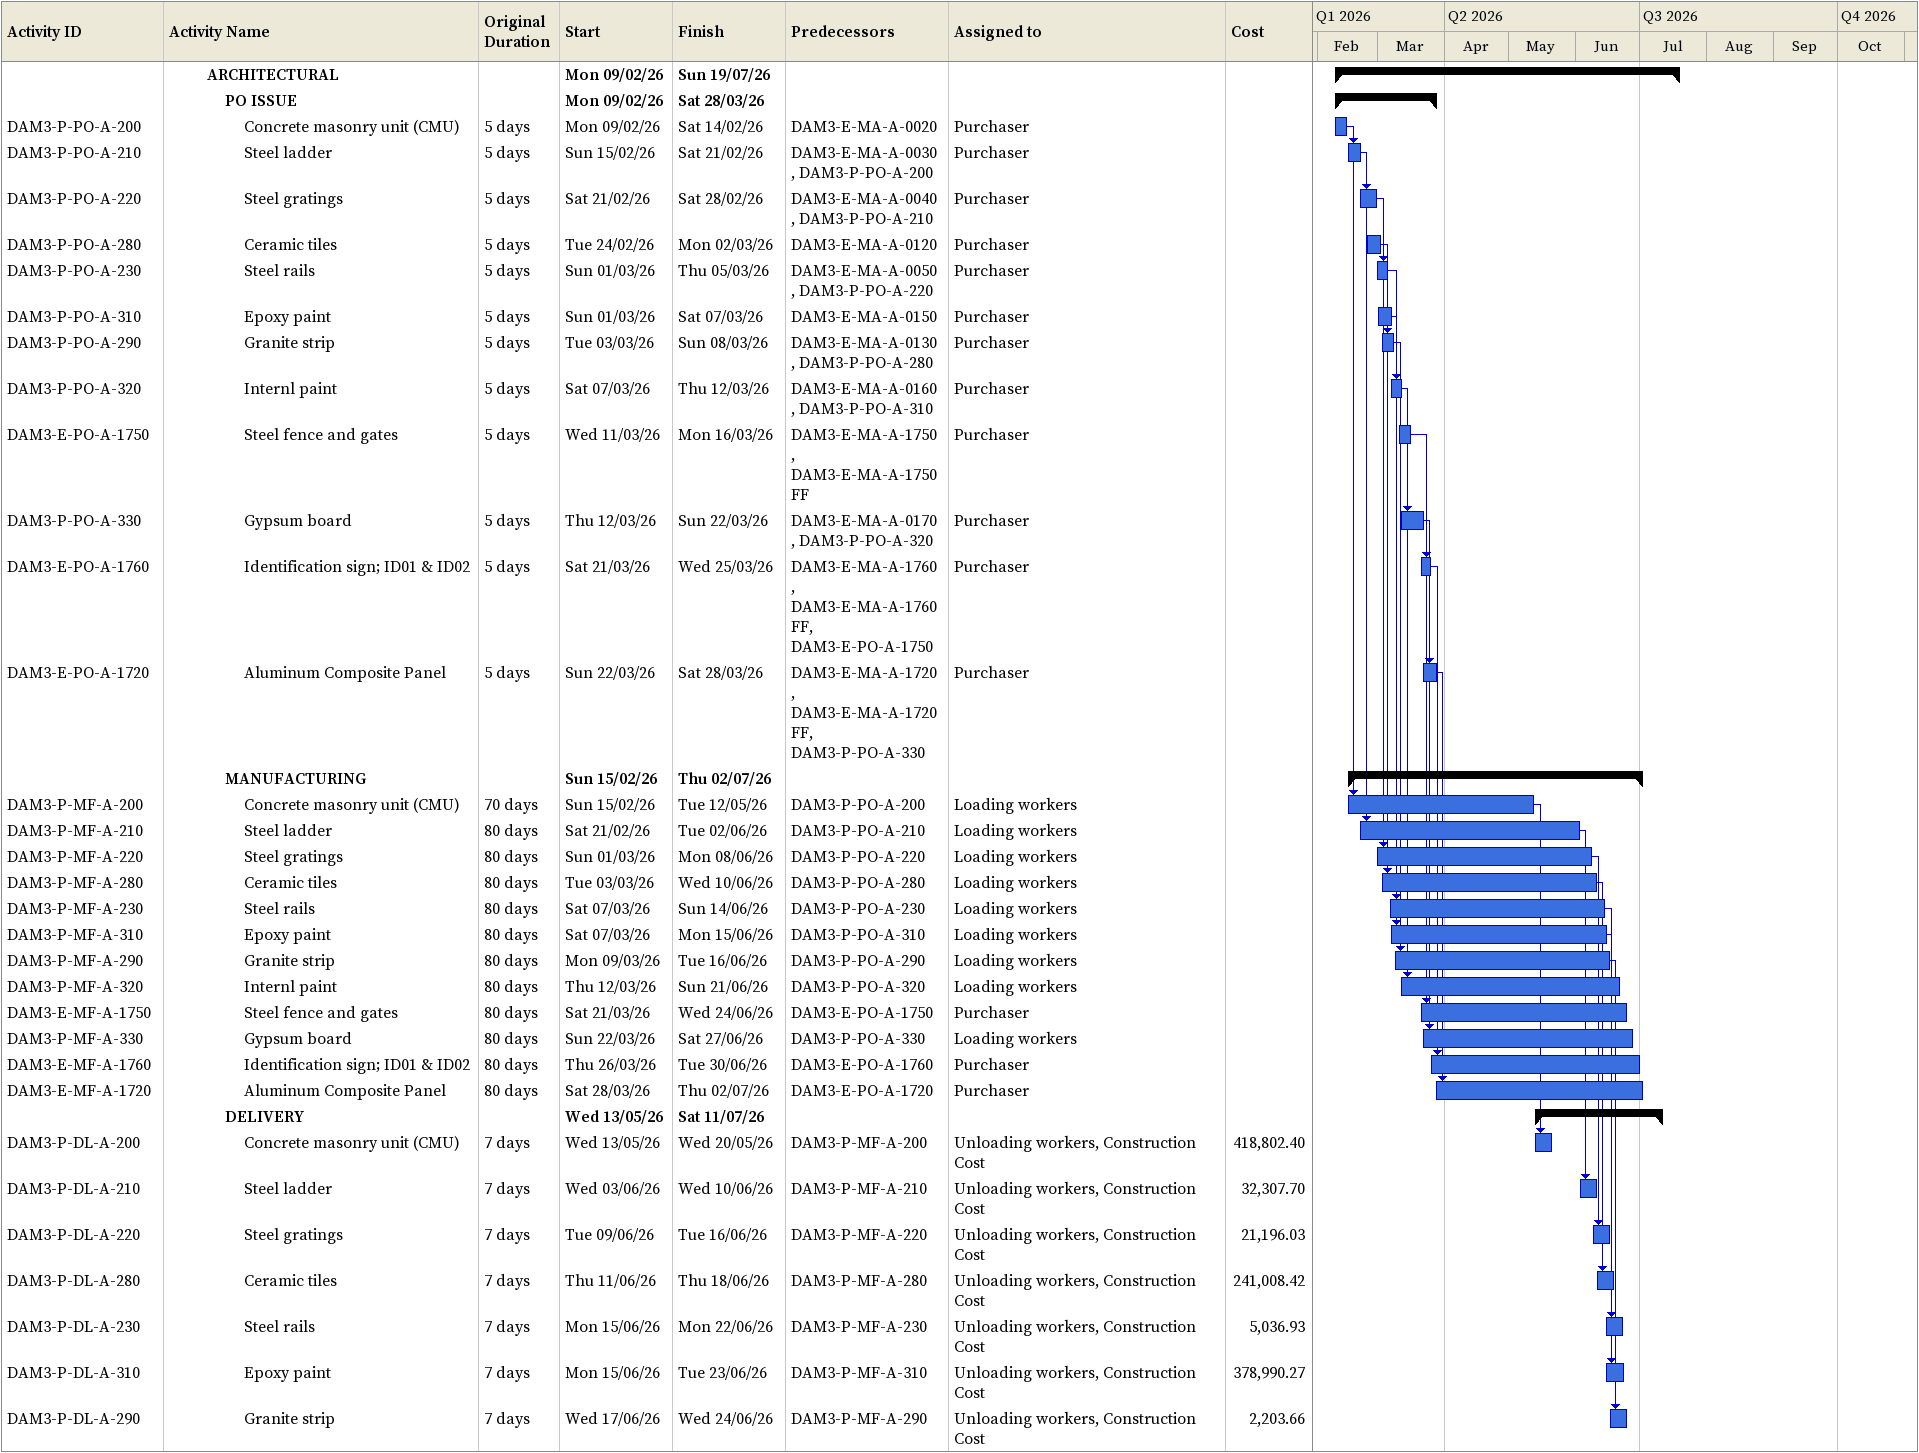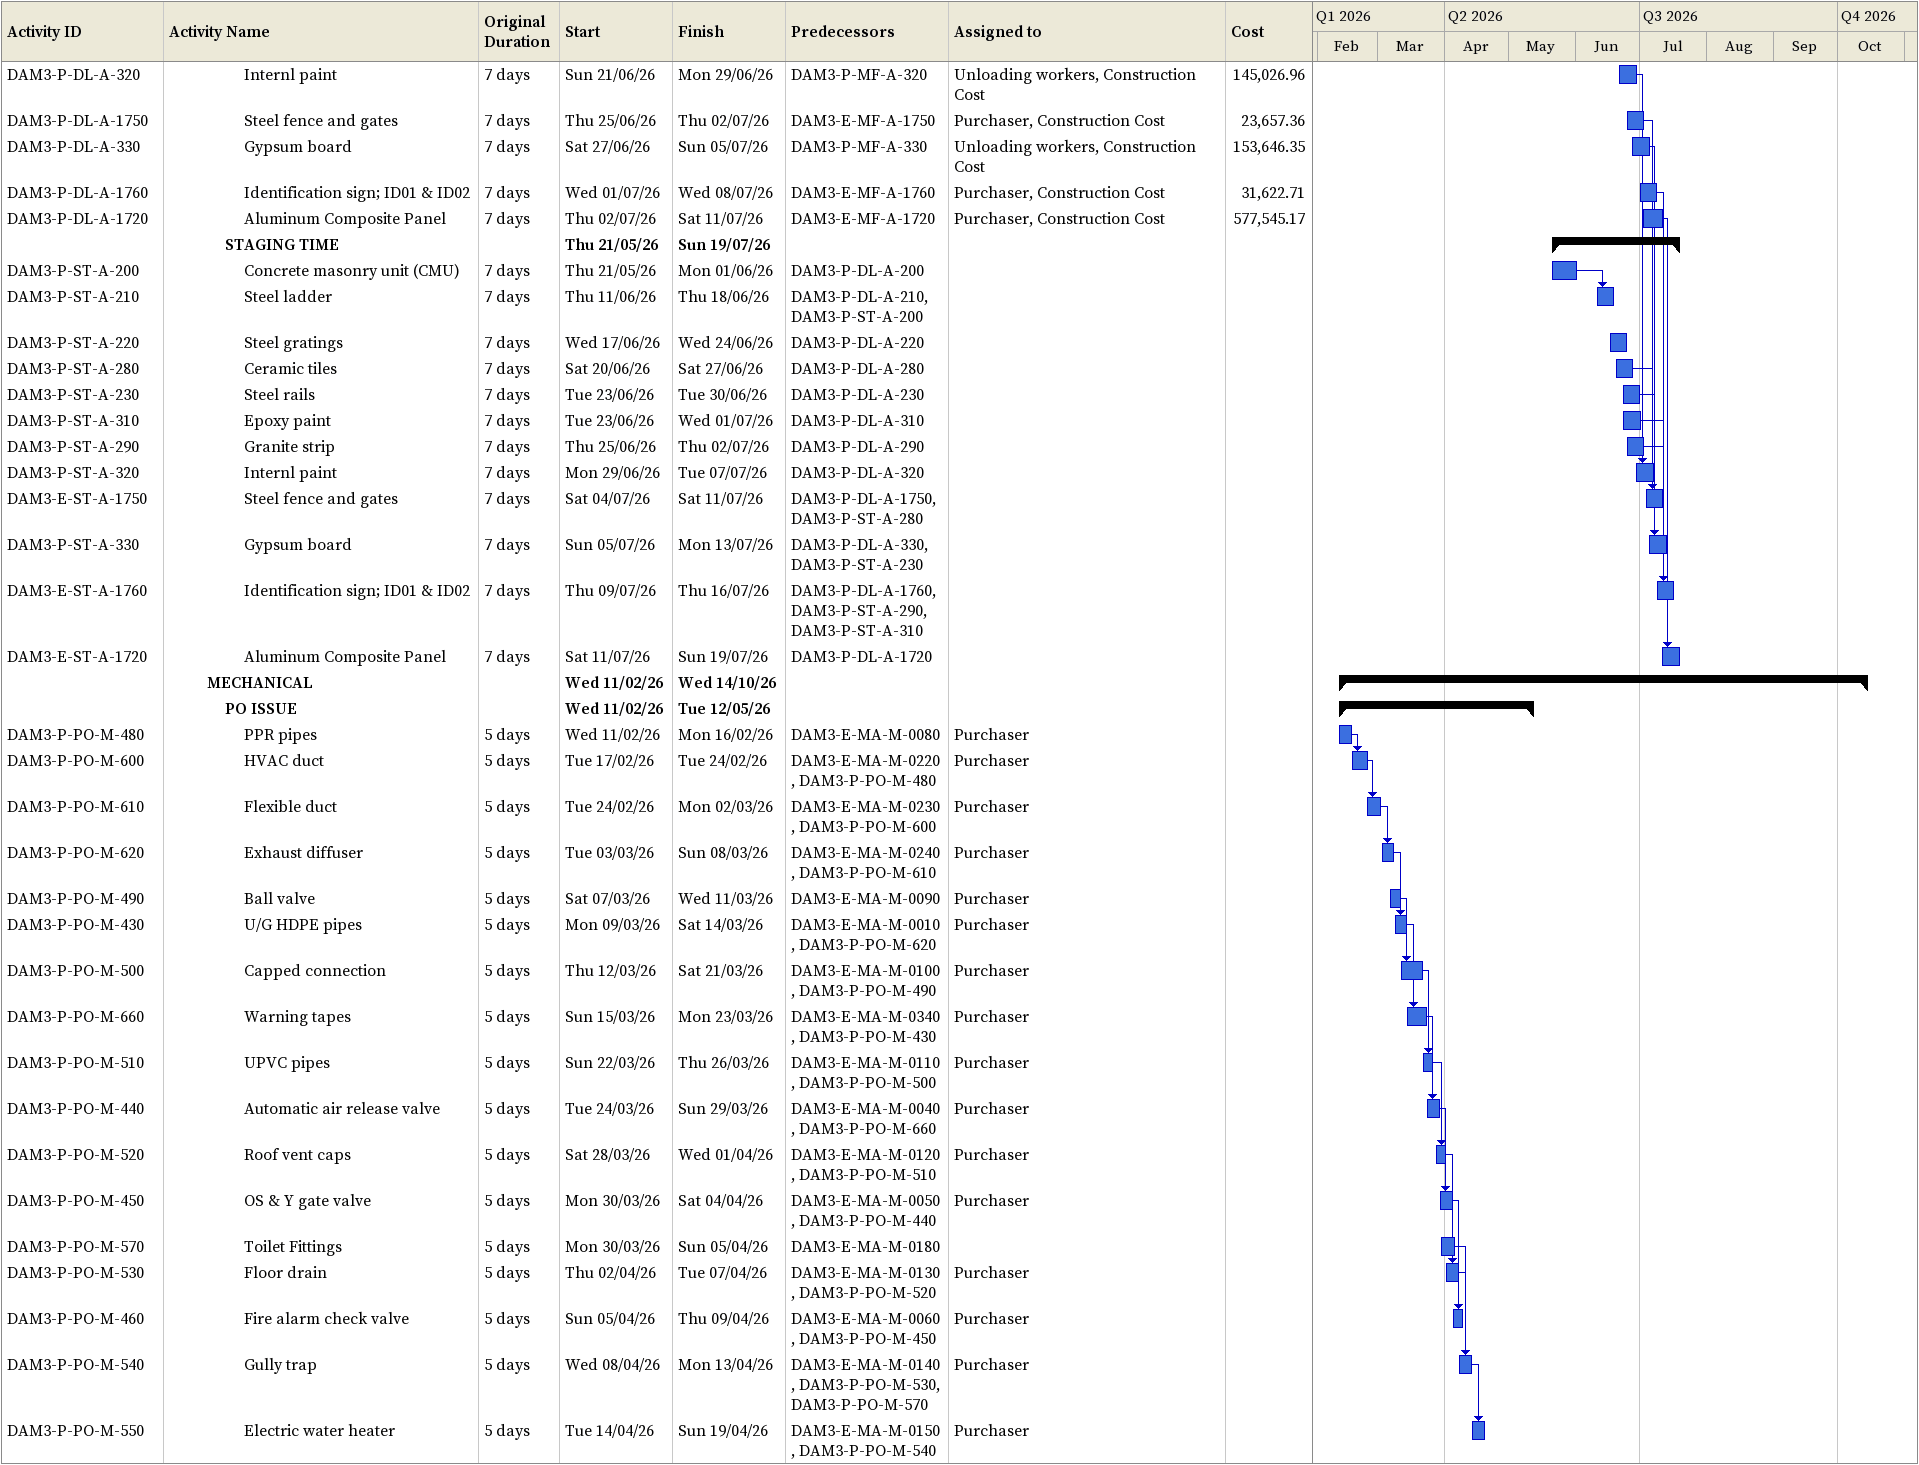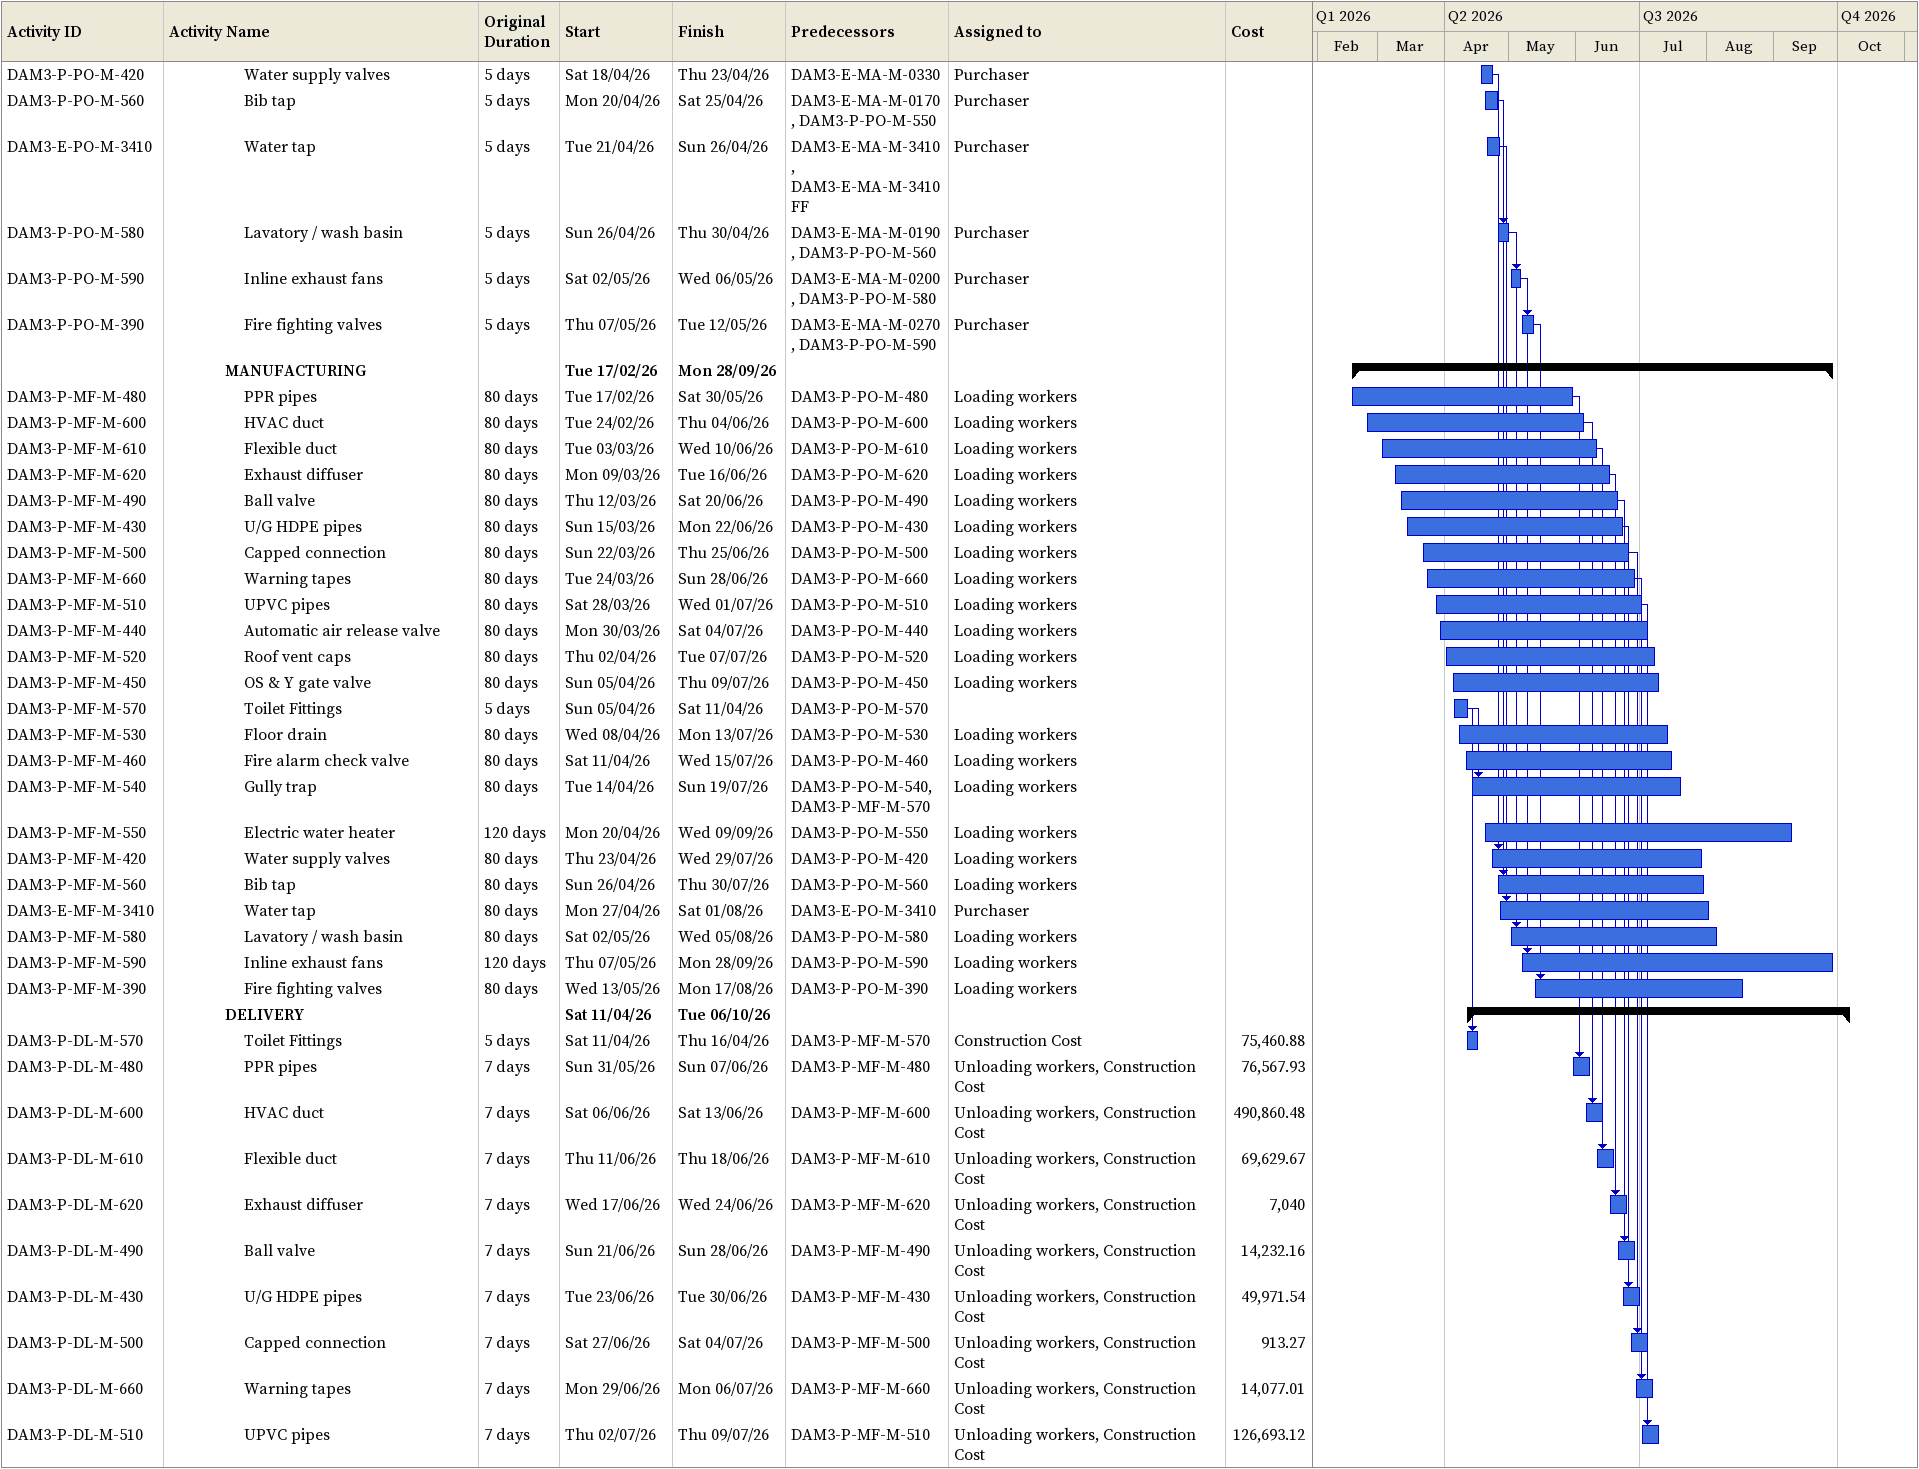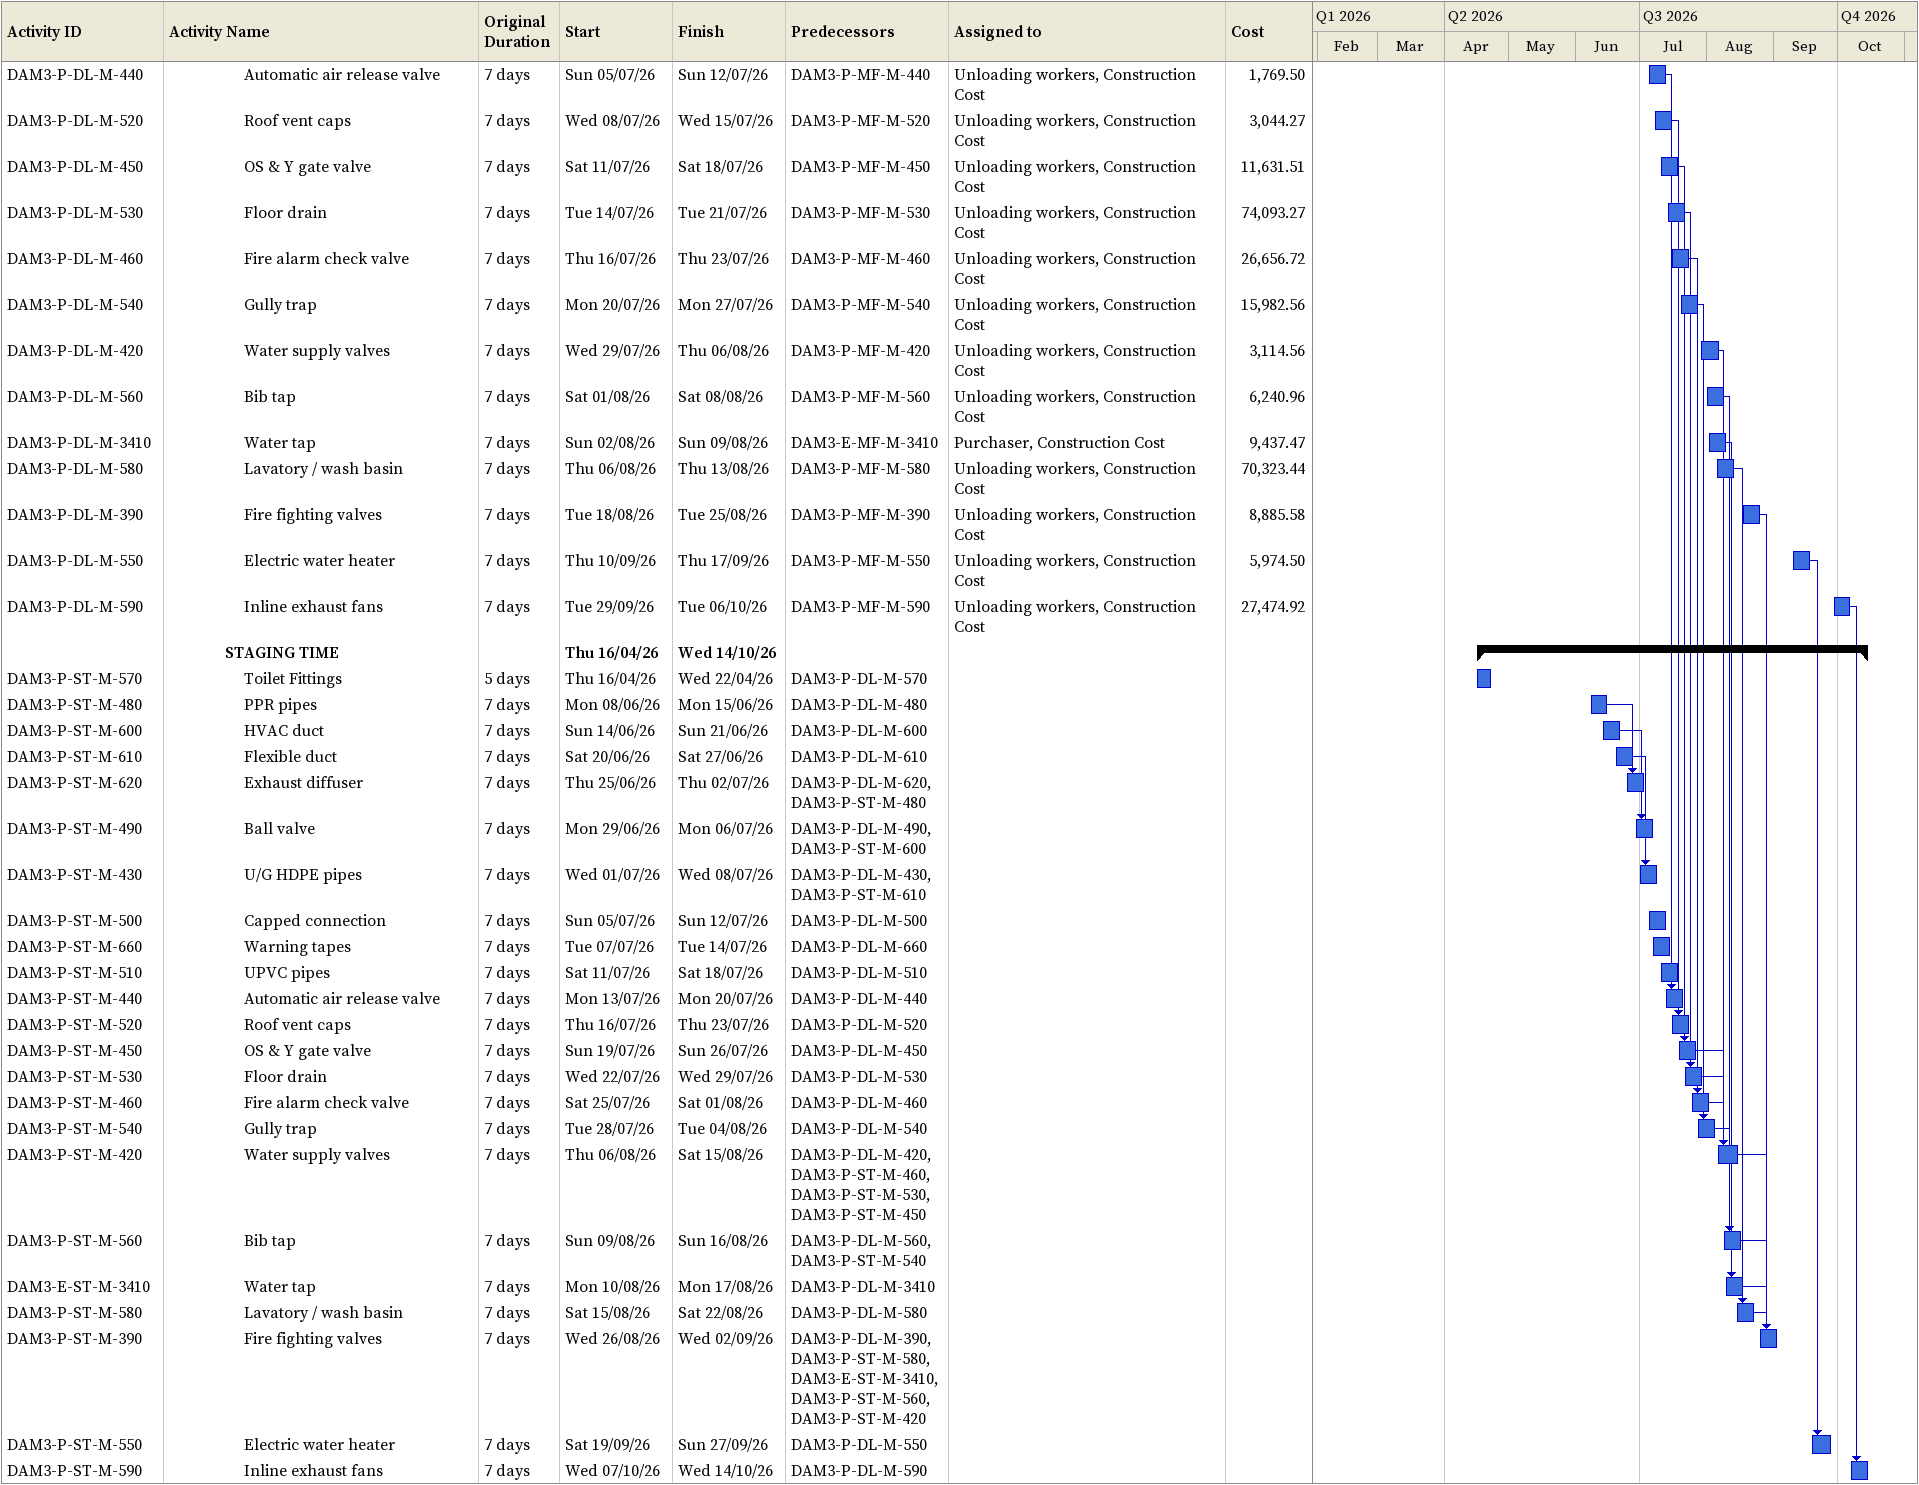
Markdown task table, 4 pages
| ID | Level | Task | Original duration | Start | Finish | Predecessors | Resources | Cost |
|---|---|---|---|---|---|---|---|---|
|  | 3 | **ARCHITECTURAL** |  | 2026-02-09 | 2026-07-19 |  |  |  |
|  | 4 | **PO ISSUE** |  | 2026-02-09 | 2026-03-28 |  |  |  |
| DAM3-P-PO-A-200 | 5 | Concrete masonry unit (CMU) | 5d | 2026-02-09 | 2026-02-14 | DAM3-E-MA-A-0020 | Purchaser |  |
| DAM3-P-PO-A-210 | 5 | Steel ladder | 5d | 2026-02-15 | 2026-02-21 | DAM3-E-MA-A-0030, DAM3-P-PO-A-200 | Purchaser |  |
| DAM3-P-PO-A-220 | 5 | Steel gratings | 5d | 2026-02-21 | 2026-02-28 | DAM3-E-MA-A-0040, DAM3-P-PO-A-210 | Purchaser |  |
| DAM3-P-PO-A-280 | 5 | Ceramic tiles | 5d | 2026-02-24 | 2026-03-02 | DAM3-E-MA-A-0120 | Purchaser |  |
| DAM3-P-PO-A-230 | 5 | Steel rails | 5d | 2026-03-01 | 2026-03-05 | DAM3-E-MA-A-0050, DAM3-P-PO-A-220 | Purchaser |  |
| DAM3-P-PO-A-310 | 5 | Epoxy paint | 5d | 2026-03-01 | 2026-03-07 | DAM3-E-MA-A-0150 | Purchaser |  |
| DAM3-P-PO-A-290 | 5 | Granite strip | 5d | 2026-03-03 | 2026-03-08 | DAM3-E-MA-A-0130, DAM3-P-PO-A-280 | Purchaser |  |
| DAM3-P-PO-A-320 | 5 | Internl paint | 5d | 2026-03-07 | 2026-03-12 | DAM3-E-MA-A-0160, DAM3-P-PO-A-310 | Purchaser |  |
| DAM3-E-PO-A-1750 | 5 | Steel fence and gates | 5d | 2026-03-11 | 2026-03-16 | DAM3-E-MA-A-1750, DAM3-E-MA-A-1750FF | Purchaser |  |
| DAM3-P-PO-A-330 | 5 | Gypsum board | 5d | 2026-03-12 | 2026-03-22 | DAM3-E-MA-A-0170, DAM3-P-PO-A-320 | Purchaser |  |
| DAM3-E-PO-A-1760 | 5 | Identification sign; ID01 & ID02 | 5d | 2026-03-21 | 2026-03-25 | DAM3-E-MA-A-1760, DAM3-E-MA-A-1760FF, DAM3-E-PO-A-1750 | Purchaser |  |
| DAM3-E-PO-A-1720 | 5 | Aluminum Composite Panel | 5d | 2026-03-22 | 2026-03-28 | DAM3-E-MA-A-1720, DAM3-E-MA-A-1720FF, DAM3-P-PO-A-330 | Purchaser |  |
|  | 4 | **MANUFACTURING** |  | 2026-02-15 | 2026-07-02 |  |  |  |
| DAM3-P-MF-A-200 | 5 | Concrete masonry unit (CMU) | 70d | 2026-02-15 | 2026-05-12 | DAM3-P-PO-A-200 | Loading workers |  |
| DAM3-P-MF-A-210 | 5 | Steel ladder | 80d | 2026-02-21 | 2026-06-02 | DAM3-P-PO-A-210 | Loading workers |  |
| DAM3-P-MF-A-220 | 5 | Steel gratings | 80d | 2026-03-01 | 2026-06-08 | DAM3-P-PO-A-220 | Loading workers |  |
| DAM3-P-MF-A-280 | 5 | Ceramic tiles | 80d | 2026-03-03 | 2026-06-10 | DAM3-P-PO-A-280 | Loading workers |  |
| DAM3-P-MF-A-230 | 5 | Steel rails | 80d | 2026-03-07 | 2026-06-14 | DAM3-P-PO-A-230 | Loading workers |  |
| DAM3-P-MF-A-310 | 5 | Epoxy paint | 80d | 2026-03-07 | 2026-06-15 | DAM3-P-PO-A-310 | Loading workers |  |
| DAM3-P-MF-A-290 | 5 | Granite strip | 80d | 2026-03-09 | 2026-06-16 | DAM3-P-PO-A-290 | Loading workers |  |
| DAM3-P-MF-A-320 | 5 | Internl paint | 80d | 2026-03-12 | 2026-06-21 | DAM3-P-PO-A-320 | Loading workers |  |
| DAM3-E-MF-A-1750 | 5 | Steel fence and gates | 80d | 2026-03-21 | 2026-06-24 | DAM3-E-PO-A-1750 | Purchaser |  |
| DAM3-P-MF-A-330 | 5 | Gypsum board | 80d | 2026-03-22 | 2026-06-27 | DAM3-P-PO-A-330 | Loading workers |  |
| DAM3-E-MF-A-1760 | 5 | Identification sign; ID01 & ID02 | 80d | 2026-03-26 | 2026-06-30 | DAM3-E-PO-A-1760 | Purchaser |  |
| DAM3-E-MF-A-1720 | 5 | Aluminum Composite Panel | 80d | 2026-03-28 | 2026-07-02 | DAM3-E-PO-A-1720 | Purchaser |  |
|  | 4 | **DELIVERY** |  | 2026-05-13 | 2026-07-11 |  |  |  |
| DAM3-P-DL-A-200 | 5 | Concrete masonry unit (CMU) | 7d | 2026-05-13 | 2026-05-20 | DAM3-P-MF-A-200 | Unloading workers, Construction Cost | 418802.40 |
| DAM3-P-DL-A-210 | 5 | Steel ladder | 7d | 2026-06-03 | 2026-06-10 | DAM3-P-MF-A-210 | Unloading workers, Construction Cost | 32307.70 |
| DAM3-P-DL-A-220 | 5 | Steel gratings | 7d | 2026-06-09 | 2026-06-16 | DAM3-P-MF-A-220 | Unloading workers, Construction Cost | 21196.03 |
| DAM3-P-DL-A-280 | 5 | Ceramic tiles | 7d | 2026-06-11 | 2026-06-18 | DAM3-P-MF-A-280 | Unloading workers, Construction Cost | 241008.42 |
| DAM3-P-DL-A-230 | 5 | Steel rails | 7d | 2026-06-15 | 2026-06-22 | DAM3-P-MF-A-230 | Unloading workers, Construction Cost | 5036.93 |
| DAM3-P-DL-A-310 | 5 | Epoxy paint | 7d | 2026-06-15 | 2026-06-23 | DAM3-P-MF-A-310 | Unloading workers, Construction Cost | 378990.27 |
| DAM3-P-DL-A-290 | 5 | Granite strip | 7d | 2026-06-17 | 2026-06-24 | DAM3-P-MF-A-290 | Unloading workers, Construction Cost | 2203.66 |
| DAM3-P-DL-A-320 | 5 | Internl paint | 7d | 2026-06-21 | 2026-06-29 | DAM3-P-MF-A-320 | Unloading workers, Construction Cost | 145026.96 |
| DAM3-P-DL-A-1750 | 5 | Steel fence and gates | 7d | 2026-06-25 | 2026-07-02 | DAM3-E-MF-A-1750 | Purchaser, Construction Cost | 23657.36 |
| DAM3-P-DL-A-330 | 5 | Gypsum board | 7d | 2026-06-27 | 2026-07-05 | DAM3-P-MF-A-330 | Unloading workers, Construction Cost | 153646.35 |
| DAM3-P-DL-A-1760 | 5 | Identification sign; ID01 & ID02 | 7d | 2026-07-01 | 2026-07-08 | DAM3-E-MF-A-1760 | Purchaser, Construction Cost | 31622.71 |
| DAM3-P-DL-A-1720 | 5 | Aluminum Composite Panel | 7d | 2026-07-02 | 2026-07-11 | DAM3-E-MF-A-1720 | Purchaser, Construction Cost | 577545.17 |
|  | 4 | **STAGING TIME** |  | 2026-05-21 | 2026-07-19 |  |  |  |
| DAM3-P-ST-A-200 | 5 | Concrete masonry unit (CMU) | 7d | 2026-05-21 | 2026-06-01 | DAM3-P-DL-A-200 |  |  |
| DAM3-P-ST-A-210 | 5 | Steel ladder | 7d | 2026-06-11 | 2026-06-18 | DAM3-P-DL-A-210, DAM3-P-ST-A-200 |  |  |
| DAM3-P-ST-A-220 | 5 | Steel gratings | 7d | 2026-06-17 | 2026-06-24 | DAM3-P-DL-A-220 |  |  |
| DAM3-P-ST-A-280 | 5 | Ceramic tiles | 7d | 2026-06-20 | 2026-06-27 | DAM3-P-DL-A-280 |  |  |
| DAM3-P-ST-A-230 | 5 | Steel rails | 7d | 2026-06-23 | 2026-06-30 | DAM3-P-DL-A-230 |  |  |
| DAM3-P-ST-A-310 | 5 | Epoxy paint | 7d | 2026-06-23 | 2026-07-01 | DAM3-P-DL-A-310 |  |  |
| DAM3-P-ST-A-290 | 5 | Granite strip | 7d | 2026-06-25 | 2026-07-02 | DAM3-P-DL-A-290 |  |  |
| DAM3-P-ST-A-320 | 5 | Internl paint | 7d | 2026-06-29 | 2026-07-07 | DAM3-P-DL-A-320 |  |  |
| DAM3-E-ST-A-1750 | 5 | Steel fence and gates | 7d | 2026-07-04 | 2026-07-11 | DAM3-P-DL-A-1750, DAM3-P-ST-A-280 |  |  |
| DAM3-P-ST-A-330 | 5 | Gypsum board | 7d | 2026-07-05 | 2026-07-13 | DAM3-P-DL-A-330, DAM3-P-ST-A-230 |  |  |
| DAM3-E-ST-A-1760 | 5 | Identification sign; ID01 & ID02 | 7d | 2026-07-09 | 2026-07-16 | DAM3-P-DL-A-1760, DAM3-P-ST-A-290, DAM3-P-ST-A-310 |  |  |
| DAM3-E-ST-A-1720 | 5 | Aluminum Composite Panel | 7d | 2026-07-11 | 2026-07-19 | DAM3-P-DL-A-1720 |  |  |
|  | 3 | **MECHANICAL** |  | 2026-02-11 | 2026-10-14 |  |  |  |
|  | 4 | **PO ISSUE** |  | 2026-02-11 | 2026-05-12 |  |  |  |
| DAM3-P-PO-M-480 | 5 | PPR pipes | 5d | 2026-02-11 | 2026-02-16 | DAM3-E-MA-M-0080 | Purchaser |  |
| DAM3-P-PO-M-600 | 5 | HVAC duct | 5d | 2026-02-17 | 2026-02-24 | DAM3-E-MA-M-0220, DAM3-P-PO-M-480 | Purchaser |  |
| DAM3-P-PO-M-610 | 5 | Flexible duct | 5d | 2026-02-24 | 2026-03-02 | DAM3-E-MA-M-0230, DAM3-P-PO-M-600 | Purchaser |  |
| DAM3-P-PO-M-620 | 5 | Exhaust diffuser | 5d | 2026-03-03 | 2026-03-08 | DAM3-E-MA-M-0240, DAM3-P-PO-M-610 | Purchaser |  |
| DAM3-P-PO-M-490 | 5 | Ball valve | 5d | 2026-03-07 | 2026-03-11 | DAM3-E-MA-M-0090 | Purchaser |  |
| DAM3-P-PO-M-430 | 5 | U/G HDPE pipes | 5d | 2026-03-09 | 2026-03-14 | DAM3-E-MA-M-0010, DAM3-P-PO-M-620 | Purchaser |  |
| DAM3-P-PO-M-500 | 5 | Capped connection | 5d | 2026-03-12 | 2026-03-21 | DAM3-E-MA-M-0100, DAM3-P-PO-M-490 | Purchaser |  |
| DAM3-P-PO-M-660 | 5 | Warning tapes | 5d | 2026-03-15 | 2026-03-23 | DAM3-E-MA-M-0340, DAM3-P-PO-M-430 | Purchaser |  |
| DAM3-P-PO-M-510 | 5 | UPVC pipes | 5d | 2026-03-22 | 2026-03-26 | DAM3-E-MA-M-0110, DAM3-P-PO-M-500 | Purchaser |  |
| DAM3-P-PO-M-440 | 5 | Automatic air release valve | 5d | 2026-03-24 | 2026-03-29 | DAM3-E-MA-M-0040, DAM3-P-PO-M-660 | Purchaser |  |
| DAM3-P-PO-M-520 | 5 | Roof vent caps | 5d | 2026-03-28 | 2026-04-01 | DAM3-E-MA-M-0120, DAM3-P-PO-M-510 | Purchaser |  |
| DAM3-P-PO-M-450 | 5 | OS & Y gate valve | 5d | 2026-03-30 | 2026-04-04 | DAM3-E-MA-M-0050, DAM3-P-PO-M-440 | Purchaser |  |
| DAM3-P-PO-M-570 | 5 | Toilet Fittings | 5d | 2026-03-30 | 2026-04-05 | DAM3-E-MA-M-0180 |  |  |
| DAM3-P-PO-M-530 | 5 | Floor drain | 5d | 2026-04-02 | 2026-04-07 | DAM3-E-MA-M-0130, DAM3-P-PO-M-520 | Purchaser |  |
| DAM3-P-PO-M-460 | 5 | Fire alarm check valve | 5d | 2026-04-05 | 2026-04-09 | DAM3-E-MA-M-0060, DAM3-P-PO-M-450 | Purchaser |  |
| DAM3-P-PO-M-540 | 5 | Gully trap | 5d | 2026-04-08 | 2026-04-13 | DAM3-E-MA-M-0140, DAM3-P-PO-M-530, DAM3-P-PO-M-570 | Purchaser |  |
| DAM3-P-PO-M-550 | 5 | Electric water heater | 5d | 2026-04-14 | 2026-04-19 | DAM3-E-MA-M-0150, DAM3-P-PO-M-540 | Purchaser |  |
| DAM3-P-PO-M-420 | 5 | Water supply valves | 5d | 2026-04-18 | 2026-04-23 | DAM3-E-MA-M-0330 | Purchaser |  |
| DAM3-P-PO-M-560 | 5 | Bib tap | 5d | 2026-04-20 | 2026-04-25 | DAM3-E-MA-M-0170, DAM3-P-PO-M-550 | Purchaser |  |
| DAM3-E-PO-M-3410 | 5 | Water tap | 5d | 2026-04-21 | 2026-04-26 | DAM3-E-MA-M-3410, DAM3-E-MA-M-3410FF | Purchaser |  |
| DAM3-P-PO-M-580 | 5 | Lavatory / wash basin | 5d | 2026-04-26 | 2026-04-30 | DAM3-E-MA-M-0190, DAM3-P-PO-M-560 | Purchaser |  |
| DAM3-P-PO-M-590 | 5 | Inline exhaust fans | 5d | 2026-05-02 | 2026-05-06 | DAM3-E-MA-M-0200, DAM3-P-PO-M-580 | Purchaser |  |
| DAM3-P-PO-M-390 | 5 | Fire fighting valves | 5d | 2026-05-07 | 2026-05-12 | DAM3-E-MA-M-0270, DAM3-P-PO-M-590 | Purchaser |  |
|  | 4 | **MANUFACTURING** |  | 2026-02-17 | 2026-09-28 |  |  |  |
| DAM3-P-MF-M-480 | 5 | PPR pipes | 80d | 2026-02-17 | 2026-05-30 | DAM3-P-PO-M-480 | Loading workers |  |
| DAM3-P-MF-M-600 | 5 | HVAC duct | 80d | 2026-02-24 | 2026-06-04 | DAM3-P-PO-M-600 | Loading workers |  |
| DAM3-P-MF-M-610 | 5 | Flexible duct | 80d | 2026-03-03 | 2026-06-10 | DAM3-P-PO-M-610 | Loading workers |  |
| DAM3-P-MF-M-620 | 5 | Exhaust diffuser | 80d | 2026-03-09 | 2026-06-16 | DAM3-P-PO-M-620 | Loading workers |  |
| DAM3-P-MF-M-490 | 5 | Ball valve | 80d | 2026-03-12 | 2026-06-20 | DAM3-P-PO-M-490 | Loading workers |  |
| DAM3-P-MF-M-430 | 5 | U/G HDPE pipes | 80d | 2026-03-15 | 2026-06-22 | DAM3-P-PO-M-430 | Loading workers |  |
| DAM3-P-MF-M-500 | 5 | Capped connection | 80d | 2026-03-22 | 2026-06-25 | DAM3-P-PO-M-500 | Loading workers |  |
| DAM3-P-MF-M-660 | 5 | Warning tapes | 80d | 2026-03-24 | 2026-06-28 | DAM3-P-PO-M-660 | Loading workers |  |
| DAM3-P-MF-M-510 | 5 | UPVC pipes | 80d | 2026-03-28 | 2026-07-01 | DAM3-P-PO-M-510 | Loading workers |  |
| DAM3-P-MF-M-440 | 5 | Automatic air release valve | 80d | 2026-03-30 | 2026-07-04 | DAM3-P-PO-M-440 | Loading workers |  |
| DAM3-P-MF-M-520 | 5 | Roof vent caps | 80d | 2026-04-02 | 2026-07-07 | DAM3-P-PO-M-520 | Loading workers |  |
| DAM3-P-MF-M-450 | 5 | OS & Y gate valve | 80d | 2026-04-05 | 2026-07-09 | DAM3-P-PO-M-450 | Loading workers |  |
| DAM3-P-MF-M-570 | 5 | Toilet Fittings | 5d | 2026-04-05 | 2026-04-11 | DAM3-P-PO-M-570 |  |  |
| DAM3-P-MF-M-530 | 5 | Floor drain | 80d | 2026-04-08 | 2026-07-13 | DAM3-P-PO-M-530 | Loading workers |  |
| DAM3-P-MF-M-460 | 5 | Fire alarm check valve | 80d | 2026-04-11 | 2026-07-15 | DAM3-P-PO-M-460 | Loading workers |  |
| DAM3-P-MF-M-540 | 5 | Gully trap | 80d | 2026-04-14 | 2026-07-19 | DAM3-P-PO-M-540, DAM3-P-MF-M-570 | Loading workers |  |
| DAM3-P-MF-M-550 | 5 | Electric water heater | 120d | 2026-04-20 | 2026-09-09 | DAM3-P-PO-M-550 | Loading workers |  |
| DAM3-P-MF-M-420 | 5 | Water supply valves | 80d | 2026-04-23 | 2026-07-29 | DAM3-P-PO-M-420 | Loading workers |  |
| DAM3-P-MF-M-560 | 5 | Bib tap | 80d | 2026-04-26 | 2026-07-30 | DAM3-P-PO-M-560 | Loading workers |  |
| DAM3-E-MF-M-3410 | 5 | Water tap | 80d | 2026-04-27 | 2026-08-01 | DAM3-E-PO-M-3410 | Purchaser |  |
| DAM3-P-MF-M-580 | 5 | Lavatory / wash basin | 80d | 2026-05-02 | 2026-08-05 | DAM3-P-PO-M-580 | Loading workers |  |
| DAM3-P-MF-M-590 | 5 | Inline exhaust fans | 120d | 2026-05-07 | 2026-09-28 | DAM3-P-PO-M-590 | Loading workers |  |
| DAM3-P-MF-M-390 | 5 | Fire fighting valves | 80d | 2026-05-13 | 2026-08-17 | DAM3-P-PO-M-390 | Loading workers |  |
|  | 4 | **DELIVERY** |  | 2026-04-11 | 2026-10-06 |  |  |  |
| DAM3-P-DL-M-570 | 5 | Toilet Fittings | 5d | 2026-04-11 | 2026-04-16 | DAM3-P-MF-M-570 | Construction Cost | 75460.88 |
| DAM3-P-DL-M-480 | 5 | PPR pipes | 7d | 2026-05-31 | 2026-06-07 | DAM3-P-MF-M-480 | Unloading workers, Construction Cost | 76567.93 |
| DAM3-P-DL-M-600 | 5 | HVAC duct | 7d | 2026-06-06 | 2026-06-13 | DAM3-P-MF-M-600 | Unloading workers, Construction Cost | 490860.48 |
| DAM3-P-DL-M-610 | 5 | Flexible duct | 7d | 2026-06-11 | 2026-06-18 | DAM3-P-MF-M-610 | Unloading workers, Construction Cost | 69629.67 |
| DAM3-P-DL-M-620 | 5 | Exhaust diffuser | 7d | 2026-06-17 | 2026-06-24 | DAM3-P-MF-M-620 | Unloading workers, Construction Cost | 7040 |
| DAM3-P-DL-M-490 | 5 | Ball valve | 7d | 2026-06-21 | 2026-06-28 | DAM3-P-MF-M-490 | Unloading workers, Construction Cost | 14232.16 |
| DAM3-P-DL-M-430 | 5 | U/G HDPE pipes | 7d | 2026-06-23 | 2026-06-30 | DAM3-P-MF-M-430 | Unloading workers, Construction Cost | 49971.54 |
| DAM3-P-DL-M-500 | 5 | Capped connection | 7d | 2026-06-27 | 2026-07-04 | DAM3-P-MF-M-500 | Unloading workers, Construction Cost | 913.27 |
| DAM3-P-DL-M-660 | 5 | Warning tapes | 7d | 2026-06-29 | 2026-07-06 | DAM3-P-MF-M-660 | Unloading workers, Construction Cost | 14077.01 |
| DAM3-P-DL-M-510 | 5 | UPVC pipes | 7d | 2026-07-02 | 2026-07-09 | DAM3-P-MF-M-510 | Unloading workers, Construction Cost | 126693.12 |
| DAM3-P-DL-M-440 | 5 | Automatic air release valve | 7d | 2026-07-05 | 2026-07-12 | DAM3-P-MF-M-440 | Unloading workers, Construction Cost | 1769.50 |
| DAM3-P-DL-M-520 | 5 | Roof vent caps | 7d | 2026-07-08 | 2026-07-15 | DAM3-P-MF-M-520 | Unloading workers, Construction Cost | 3044.27 |
| DAM3-P-DL-M-450 | 5 | OS & Y gate valve | 7d | 2026-07-11 | 2026-07-18 | DAM3-P-MF-M-450 | Unloading workers, Construction Cost | 11631.51 |
| DAM3-P-DL-M-530 | 5 | Floor drain | 7d | 2026-07-14 | 2026-07-21 | DAM3-P-MF-M-530 | Unloading workers, Construction Cost | 74093.27 |
| DAM3-P-DL-M-460 | 5 | Fire alarm check valve | 7d | 2026-07-16 | 2026-07-23 | DAM3-P-MF-M-460 | Unloading workers, Construction Cost | 26656.72 |
| DAM3-P-DL-M-540 | 5 | Gully trap | 7d | 2026-07-20 | 2026-07-27 | DAM3-P-MF-M-540 | Unloading workers, Construction Cost | 15982.56 |
| DAM3-P-DL-M-420 | 5 | Water supply valves | 7d | 2026-07-29 | 2026-08-06 | DAM3-P-MF-M-420 | Unloading workers, Construction Cost | 3114.56 |
| DAM3-P-DL-M-560 | 5 | Bib tap | 7d | 2026-08-01 | 2026-08-08 | DAM3-P-MF-M-560 | Unloading workers, Construction Cost | 6240.96 |
| DAM3-P-DL-M-3410 | 5 | Water tap | 7d | 2026-08-02 | 2026-08-09 | DAM3-E-MF-M-3410 | Purchaser, Construction Cost | 9437.47 |
| DAM3-P-DL-M-580 | 5 | Lavatory / wash basin | 7d | 2026-08-06 | 2026-08-13 | DAM3-P-MF-M-580 | Unloading workers, Construction Cost | 70323.44 |
| DAM3-P-DL-M-390 | 5 | Fire fighting valves | 7d | 2026-08-18 | 2026-08-25 | DAM3-P-MF-M-390 | Unloading workers, Construction Cost | 8885.58 |
| DAM3-P-DL-M-550 | 5 | Electric water heater | 7d | 2026-09-10 | 2026-09-17 | DAM3-P-MF-M-550 | Unloading workers, Construction Cost | 5974.50 |
| DAM3-P-DL-M-590 | 5 | Inline exhaust fans | 7d | 2026-09-29 | 2026-10-06 | DAM3-P-MF-M-590 | Unloading workers, Construction Cost | 27474.92 |
|  | 4 | **STAGING TIME** |  | 2026-04-16 | 2026-10-14 |  |  |  |
| DAM3-P-ST-M-570 | 5 | Toilet Fittings | 5d | 2026-04-16 | 2026-04-22 | DAM3-P-DL-M-570 |  |  |
| DAM3-P-ST-M-480 | 5 | PPR pipes | 7d | 2026-06-08 | 2026-06-15 | DAM3-P-DL-M-480 |  |  |
| DAM3-P-ST-M-600 | 5 | HVAC duct | 7d | 2026-06-14 | 2026-06-21 | DAM3-P-DL-M-600 |  |  |
| DAM3-P-ST-M-610 | 5 | Flexible duct | 7d | 2026-06-20 | 2026-06-27 | DAM3-P-DL-M-610 |  |  |
| DAM3-P-ST-M-620 | 5 | Exhaust diffuser | 7d | 2026-06-25 | 2026-07-02 | DAM3-P-DL-M-620, DAM3-P-ST-M-480 |  |  |
| DAM3-P-ST-M-490 | 5 | Ball valve | 7d | 2026-06-29 | 2026-07-06 | DAM3-P-DL-M-490, DAM3-P-ST-M-600 |  |  |
| DAM3-P-ST-M-430 | 5 | U/G HDPE pipes | 7d | 2026-07-01 | 2026-07-08 | DAM3-P-DL-M-430, DAM3-P-ST-M-610 |  |  |
| DAM3-P-ST-M-500 | 5 | Capped connection | 7d | 2026-07-05 | 2026-07-12 | DAM3-P-DL-M-500 |  |  |
| DAM3-P-ST-M-660 | 5 | Warning tapes | 7d | 2026-07-07 | 2026-07-14 | DAM3-P-DL-M-660 |  |  |
| DAM3-P-ST-M-510 | 5 | UPVC pipes | 7d | 2026-07-11 | 2026-07-18 | DAM3-P-DL-M-510 |  |  |
| DAM3-P-ST-M-440 | 5 | Automatic air release valve | 7d | 2026-07-13 | 2026-07-20 | DAM3-P-DL-M-440 |  |  |
| DAM3-P-ST-M-520 | 5 | Roof vent caps | 7d | 2026-07-16 | 2026-07-23 | DAM3-P-DL-M-520 |  |  |
| DAM3-P-ST-M-450 | 5 | OS & Y gate valve | 7d | 2026-07-19 | 2026-07-26 | DAM3-P-DL-M-450 |  |  |
| DAM3-P-ST-M-530 | 5 | Floor drain | 7d | 2026-07-22 | 2026-07-29 | DAM3-P-DL-M-530 |  |  |
| DAM3-P-ST-M-460 | 5 | Fire alarm check valve | 7d | 2026-07-25 | 2026-08-01 | DAM3-P-DL-M-460 |  |  |
| DAM3-P-ST-M-540 | 5 | Gully trap | 7d | 2026-07-28 | 2026-08-04 | DAM3-P-DL-M-540 |  |  |
| DAM3-P-ST-M-420 | 5 | Water supply valves | 7d | 2026-08-06 | 2026-08-15 | DAM3-P-DL-M-420, DAM3-P-ST-M-460, DAM3-P-ST-M-530, DAM3-P-ST-M-450 |  |  |
| DAM3-P-ST-M-560 | 5 | Bib tap | 7d | 2026-08-09 | 2026-08-16 | DAM3-P-DL-M-560, DAM3-P-ST-M-540 |  |  |
| DAM3-E-ST-M-3410 | 5 | Water tap | 7d | 2026-08-10 | 2026-08-17 | DAM3-P-DL-M-3410 |  |  |
| DAM3-P-ST-M-580 | 5 | Lavatory / wash basin | 7d | 2026-08-15 | 2026-08-22 | DAM3-P-DL-M-580 |  |  |
| DAM3-P-ST-M-390 | 5 | Fire fighting valves | 7d | 2026-08-26 | 2026-09-02 | DAM3-P-DL-M-390, DAM3-P-ST-M-580, DAM3-E-ST-M-3410, DAM3-P-ST-M-560, DAM3-P-ST-M-420 |  |  |
| DAM3-P-ST-M-550 | 5 | Electric water heater | 7d | 2026-09-19 | 2026-09-27 | DAM3-P-DL-M-550 |  |  |
| DAM3-P-ST-M-590 | 5 | Inline exhaust fans | 7d | 2026-10-07 | 2026-10-14 | DAM3-P-DL-M-590 |  |  |
